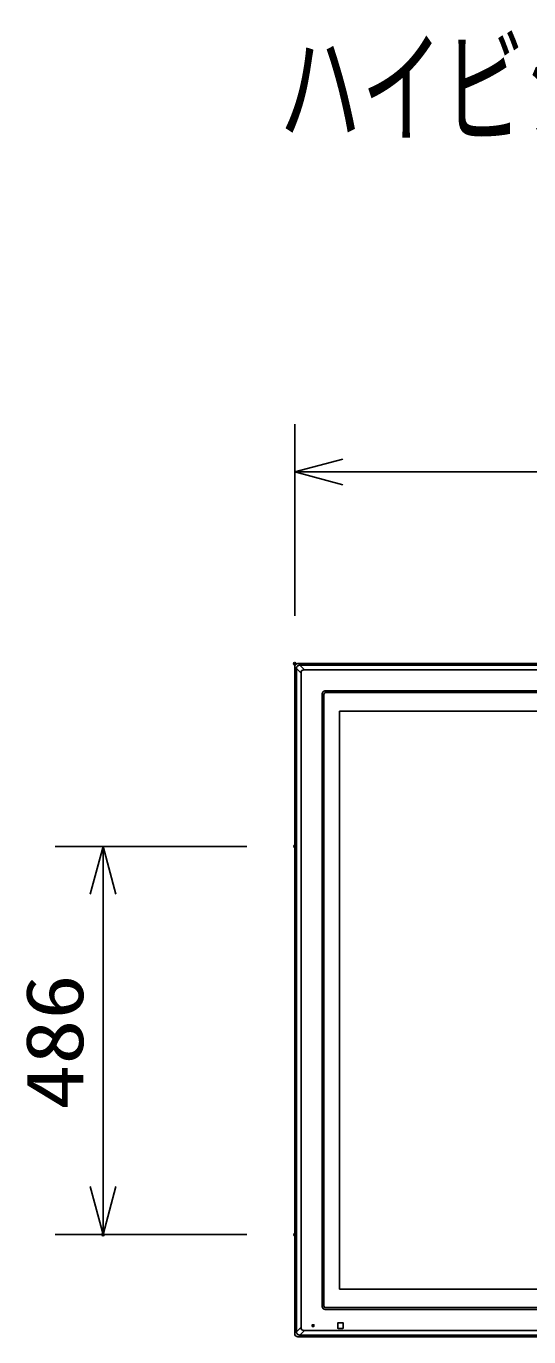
# Model space of a CAD drawing. Units: millimetres, scale not verified. Extents: x -63 to 63, y -57 to 57.
# Drawn here: x -46.1 to -25.1, y 2.7 to 57.4 of the extents above; entities that cross this region are included whole.
import ezdxf
from ezdxf.enums import TextEntityAlignment as Align

# ---------------------------------------------------------------- set-up
doc = ezdxf.new("R2010")
doc.units = ezdxf.units.MM
doc.header["$LTSCALE"] = 0.190236
doc.header["$PDMODE"] = 32
doc.header["$PDSIZE"] = 0.0951
doc.linetypes.add('DASHED1', pattern=[1.8, 1.2, -0.6])
for name, color, linetype in [('0-0_SUNPO', 3, 'Continuous'), ('0-1_GAIKEI', 1, 'DASHED1'), ('0-2_TOUROKU', 7, 'Continuous'), ('0-3_MOJI1', 2, 'Continuous')]:
    doc.layers.add(name, color=color, linetype=linetype)
doc.styles.add('ＭＳ ゴシック', font='')
doc.styles.get('ＭＳ ゴシック').set_extended_font_data('MS Gothic')

# ---------------------------------------------------------------- blocks, each defined once
blk = doc.blocks.new('_OPEN30')
at = {"layer": '0-1_GAIKEI', "color": 7, "linetype": 'Continuous'}
blk.add_line((0, 0), (-1, 0), dxfattribs=at)
blk.add_lwpolyline([(-1, 0.26795), (0, 0), (-1, -0.26795)], dxfattribs=at)

msp = doc.modelspace()

# ---------------------------------------------------------------- linework, layer by layer
at = {"layer": '0-0_SUNPO'}
for p, q in [((-34.8605, 32.8047), (-34.8605, 40.8047)), ((-32.8605, 38.8047), (9.7729, 38.8047)), ((-36.8526, 23.1757), (-44.8526, 23.1757)), ((-42.8526, 21.1757), (-42.8526, 8.9757)), ((-36.8526, 6.9757), (-44.8526, 6.9757))]:
    msp.add_line(p, q, dxfattribs=at)
at = {"layer": '0-1_GAIKEI', "color": 7, "linetype": 'Continuous'}
for p, q in [((-34.8605, 30.6758), (-34.8605, 2.8424)), ((-34.7271, 30.8091), (11.6396, 30.8091)), ((-34.7271, 2.709), (11.6396, 2.709))]:
    msp.add_line(p, q, dxfattribs=at)
at = {"layer": '0-1_GAIKEI', "linetype": 'Continuous'}
for p, q in [((11.5672, 30.7365), (-34.6588, 30.7365)), ((-34.4596, 30.5427), (-34.6534, 30.7365)), ((-34.788, 30.6021), (-34.5941, 30.4082)), ((-34.7879, 30.6034), (-34.7879, 2.9147)), ((-34.5941, 3.092), (-34.5941, 30.4261)), ((-34.4775, 30.5427), (11.39, 30.5427)), ((10.4937, 29.6665), (-33.5813, 29.6665)), ((10.4897, 29.5924), (-33.5772, 29.5924)), ((-33.7179, 29.5299), (-33.7179, 3.9882)), ((-33.6438, 29.5258), (-33.6438, 3.9923)), ((-32.9905, 4.7007), (-32.9905, 28.8174)), ((-32.9905, 28.8174), (9.9029, 28.8174)), ((-32.9905, 4.7007), (9.9029, 4.7007)), ((-33.5813, 3.8516), (10.4937, 3.8516)), ((-33.5772, 3.9257), (10.4897, 3.9257)), ((-32.8504, 3.2924), (-33.0505, 3.2924)), ((-34.5941, 3.11), (-34.7879, 2.9161)), ((-34.6548, 2.7816), (11.5672, 2.7816)), ((-34.6534, 2.7816), (-34.4596, 2.9754)), ((11.39, 2.9754), (-34.4775, 2.9754)), ((-33.0671, 3.2758), (-33.0671, 3.0756)), ((-33.0505, 3.059), (-32.8504, 3.059)), ((-32.8338, 3.0756), (-32.8338, 3.2758))]:
    msp.add_line(p, q, dxfattribs=at)
for points in [[(-34.7724, 30.6661), (-34.7729, 30.665), (-34.7735, 30.6639), (-34.7741, 30.6628), (-34.7746, 30.6617), (-34.7751, 30.6606), (-34.7757, 30.6595), (-34.7762, 30.6584), (-34.7767, 30.6572), (-34.7772, 30.6561), (-34.7777, 30.655), (-34.7781, 30.6538), (-34.7786, 30.6527), (-34.779, 30.6516), (-34.7795, 30.6504), (-34.7799, 30.6493), (-34.7803, 30.6481), (-34.7807, 30.6469), (-34.7811, 30.6458), (-34.7815, 30.6446), (-34.7819, 30.6434), (-34.7822, 30.6423), (-34.7826, 30.6411), (-34.7829, 30.6399), (-34.7833, 30.6387), (-34.7836, 30.6375), (-34.7839, 30.6363), (-34.7842, 30.6351), (-34.7845, 30.6339), (-34.7847, 30.6327), (-34.785, 30.6315), (-34.7853, 30.6303), (-34.7855, 30.6291), (-34.7857, 30.6279), (-34.786, 30.6267), (-34.7862, 30.6255), (-34.7864, 30.6243), (-34.7865, 30.6231), (-34.7867, 30.6218), (-34.7869, 30.6206)], [(-34.7427, 30.7035), (-34.7436, 30.7027), (-34.7446, 30.7019), (-34.7455, 30.701), (-34.7464, 30.7002), (-34.7473, 30.6993), (-34.7481, 30.6985), (-34.749, 30.6976), (-34.7499, 30.6967), (-34.7507, 30.6959), (-34.7516, 30.695), (-34.7524, 30.6941), (-34.7533, 30.6932), (-34.7541, 30.6923), (-34.7549, 30.6913), (-34.7557, 30.6904), (-34.7565, 30.6895), (-34.7573, 30.6885), (-34.7581, 30.6876), (-34.7589, 30.6866), (-34.7596, 30.6857), (-34.7604, 30.6847), (-34.7611, 30.6837), (-34.7619, 30.6827), (-34.7626, 30.6817), (-34.7633, 30.6807), (-34.764, 30.6797), (-34.7647, 30.6787), (-34.7654, 30.6777), (-34.7661, 30.6767), (-34.7668, 30.6756), (-34.7674, 30.6746), (-34.7681, 30.6736), (-34.7687, 30.6725), (-34.7693, 30.6715), (-34.77, 30.6704), (-34.7706, 30.6693), (-34.7712, 30.6683), (-34.7718, 30.6672), (-34.7724, 30.6661)], [(-34.7018, 30.7281), (-34.703, 30.7276), (-34.7041, 30.7272), (-34.7052, 30.7267), (-34.7064, 30.7263), (-34.7075, 30.7258), (-34.7086, 30.7253), (-34.7098, 30.7248), (-34.7109, 30.7243), (-34.712, 30.7237), (-34.7131, 30.7232), (-34.7142, 30.7227), (-34.7153, 30.7221), (-34.7164, 30.7216), (-34.7175, 30.721), (-34.7186, 30.7204), (-34.7197, 30.7198), (-34.7207, 30.7192), (-34.7218, 30.7186), (-34.7229, 30.718), (-34.7239, 30.7173), (-34.725, 30.7167), (-34.726, 30.716), (-34.727, 30.7154), (-34.7281, 30.7147), (-34.7291, 30.714), (-34.7301, 30.7133), (-34.7311, 30.7126), (-34.7321, 30.7119), (-34.7331, 30.7112), (-34.7341, 30.7105), (-34.7351, 30.7097), (-34.7361, 30.709), (-34.7371, 30.7082), (-34.738, 30.7075), (-34.739, 30.7067), (-34.7399, 30.7059), (-34.7409, 30.7051), (-34.7418, 30.7043), (-34.7427, 30.7035)], [(-34.6548, 30.7366), (-34.6561, 30.7366), (-34.6573, 30.7366), (-34.6585, 30.7365), (-34.6598, 30.7365), (-34.661, 30.7365), (-34.6622, 30.7364), (-34.6634, 30.7363), (-34.6647, 30.7362), (-34.6659, 30.7361), (-34.6671, 30.736), (-34.6683, 30.7359), (-34.6696, 30.7358), (-34.6708, 30.7357), (-34.672, 30.7355), (-34.6732, 30.7353), (-34.6745, 30.7352), (-34.6757, 30.735), (-34.6769, 30.7348), (-34.6781, 30.7346), (-34.6793, 30.7344), (-34.6805, 30.7341), (-34.6817, 30.7339), (-34.6829, 30.7336), (-34.6841, 30.7334), (-34.6853, 30.7331), (-34.6865, 30.7328), (-34.6877, 30.7325), (-34.6889, 30.7322), (-34.6901, 30.7319), (-34.6913, 30.7315), (-34.6925, 30.7312), (-34.6936, 30.7309), (-34.6948, 30.7305), (-34.696, 30.7301), (-34.6972, 30.7297), (-34.6983, 30.7293), (-34.6995, 30.7289), (-34.7006, 30.7285), (-34.7018, 30.7281)], [(-34.7869, 30.6206), (-34.787, 30.6194), (-34.7872, 30.6182), (-34.7873, 30.617), (-34.7874, 30.6157), (-34.7875, 30.6145), (-34.7876, 30.6133), (-34.7877, 30.612), (-34.7878, 30.6108), (-34.7878, 30.6096), (-34.7879, 30.6084), (-34.7879, 30.6071), (-34.788, 30.6059), (-34.788, 30.6047), (-34.788, 30.6034)], [(-33.7168, 29.5475), (-33.7169, 29.5462), (-33.7171, 29.545), (-33.7172, 29.5437), (-33.7173, 29.5425), (-33.7174, 29.5412), (-33.7175, 29.54), (-33.7176, 29.5387), (-33.7177, 29.5375), (-33.7178, 29.5362), (-33.7178, 29.5349), (-33.7179, 29.5337), (-33.7179, 29.5324), (-33.7179, 29.5311), (-33.7179, 29.5299), (-33.7179, 29.5299)], [(-33.7017, 29.5941), (-33.7023, 29.5929), (-33.7029, 29.5918), (-33.7034, 29.5907), (-33.704, 29.5896), (-33.7045, 29.5884), (-33.7051, 29.5873), (-33.7056, 29.5861), (-33.7061, 29.585), (-33.7066, 29.5838), (-33.7071, 29.5827), (-33.7076, 29.5815), (-33.7081, 29.5803), (-33.7085, 29.5792), (-33.709, 29.578), (-33.7094, 29.5768), (-33.7099, 29.5756), (-33.7103, 29.5744), (-33.7107, 29.5732), (-33.7111, 29.572), (-33.7115, 29.5708), (-33.7119, 29.5696), (-33.7122, 29.5684), (-33.7126, 29.5672), (-33.7129, 29.566), (-33.7133, 29.5648), (-33.7136, 29.5636), (-33.7139, 29.5624), (-33.7142, 29.5611), (-33.7145, 29.5599), (-33.7148, 29.5587), (-33.715, 29.5574), (-33.7153, 29.5562), (-33.7155, 29.555), (-33.7158, 29.5537), (-33.716, 29.5525), (-33.7162, 29.5512), (-33.7164, 29.55), (-33.7166, 29.5487), (-33.7168, 29.5475)], [(-33.6713, 29.6324), (-33.6723, 29.6316), (-33.6732, 29.6307), (-33.6741, 29.6299), (-33.6751, 29.629), (-33.676, 29.6282), (-33.6769, 29.6273), (-33.6778, 29.6264), (-33.6787, 29.6255), (-33.6795, 29.6246), (-33.6804, 29.6237), (-33.6813, 29.6228), (-33.6821, 29.6218), (-33.683, 29.6209), (-33.6838, 29.6199), (-33.6846, 29.619), (-33.6855, 29.618), (-33.6863, 29.6171), (-33.6871, 29.6161), (-33.6879, 29.6151), (-33.6886, 29.6141), (-33.6894, 29.6131), (-33.6902, 29.6121), (-33.6909, 29.6111), (-33.6917, 29.6101), (-33.6924, 29.6091), (-33.6931, 29.608), (-33.6939, 29.607), (-33.6946, 29.606), (-33.6953, 29.6049), (-33.696, 29.6038), (-33.6966, 29.6028), (-33.6973, 29.6017), (-33.698, 29.6006), (-33.6986, 29.5996), (-33.6992, 29.5985), (-33.6999, 29.5974), (-33.7005, 29.5963), (-33.7011, 29.5952), (-33.7017, 29.5941)], [(-33.6294, 29.6576), (-33.6306, 29.6572), (-33.6317, 29.6567), (-33.6329, 29.6562), (-33.6341, 29.6557), (-33.6352, 29.6552), (-33.6364, 29.6547), (-33.6375, 29.6542), (-33.6387, 29.6537), (-33.6398, 29.6531), (-33.6409, 29.6526), (-33.6421, 29.652), (-33.6432, 29.6515), (-33.6443, 29.6509), (-33.6454, 29.6503), (-33.6465, 29.6497), (-33.6477, 29.6491), (-33.6488, 29.6485), (-33.6498, 29.6478), (-33.6509, 29.6472), (-33.652, 29.6466), (-33.6531, 29.6459), (-33.6542, 29.6452), (-33.6552, 29.6446), (-33.6563, 29.6439), (-33.6573, 29.6432), (-33.6584, 29.6425), (-33.6594, 29.6418), (-33.6605, 29.641), (-33.6615, 29.6403), (-33.6625, 29.6396), (-33.6635, 29.6388), (-33.6645, 29.638), (-33.6655, 29.6373), (-33.6665, 29.6365), (-33.6675, 29.6357), (-33.6685, 29.6349), (-33.6694, 29.6341), (-33.6704, 29.6333), (-33.6713, 29.6324)], [(-33.5813, 29.6665), (-33.5825, 29.6665), (-33.5838, 29.6665), (-33.5851, 29.6665), (-33.5863, 29.6664), (-33.5876, 29.6664), (-33.5888, 29.6663), (-33.5901, 29.6662), (-33.5914, 29.6661), (-33.5926, 29.666), (-33.5939, 29.6659), (-33.5951, 29.6658), (-33.5964, 29.6657), (-33.5976, 29.6655), (-33.5989, 29.6654), (-33.6001, 29.6652), (-33.6014, 29.665), (-33.6026, 29.6648), (-33.6039, 29.6646), (-33.6051, 29.6644), (-33.6063, 29.6641), (-33.6076, 29.6639), (-33.6088, 29.6636), (-33.6101, 29.6634), (-33.6113, 29.6631), (-33.6125, 29.6628), (-33.6137, 29.6625), (-33.615, 29.6622), (-33.6162, 29.6619), (-33.6174, 29.6615), (-33.6186, 29.6612), (-33.6198, 29.6608), (-33.621, 29.6605), (-33.6222, 29.6601), (-33.6234, 29.6597), (-33.6246, 29.6593), (-33.6258, 29.6589), (-33.627, 29.6585), (-33.6282, 29.6581), (-33.6294, 29.6576)], [(-33.7179, 3.9882), (-33.7179, 3.987), (-33.7179, 3.9857), (-33.7179, 3.9845), (-33.7178, 3.9832), (-33.7178, 3.9819), (-33.7177, 3.9807), (-33.7176, 3.9794), (-33.7175, 3.9782), (-33.7174, 3.9769), (-33.7173, 3.9757), (-33.7172, 3.9744), (-33.7171, 3.9731), (-33.7169, 3.9719), (-33.7167, 3.9706), (-33.7166, 3.9694), (-33.7164, 3.9681), (-33.7162, 3.9669), (-33.716, 3.9657), (-33.7158, 3.9644), (-33.7155, 3.9632), (-33.7153, 3.9619), (-33.715, 3.9607), (-33.7148, 3.9595), (-33.7145, 3.9582), (-33.7142, 3.957), (-33.7139, 3.9558), (-33.7136, 3.9546), (-33.7133, 3.9533), (-33.7129, 3.9521), (-33.7126, 3.9509), (-33.7122, 3.9497), (-33.7119, 3.9485), (-33.7115, 3.9473), (-33.7111, 3.9461), (-33.7107, 3.9449), (-33.7103, 3.9437), (-33.7099, 3.9425), (-33.7094, 3.9413), (-33.709, 3.9401)], [(-33.709, 3.9401), (-33.7085, 3.939), (-33.7081, 3.9378), (-33.7076, 3.9366), (-33.7071, 3.9355), (-33.7066, 3.9343), (-33.7061, 3.9331), (-33.7056, 3.932), (-33.7051, 3.9309), (-33.7045, 3.9297), (-33.704, 3.9286), (-33.7034, 3.9274), (-33.7029, 3.9263), (-33.7023, 3.9252), (-33.7017, 3.9241), (-33.7011, 3.923), (-33.7005, 3.9219), (-33.6999, 3.9208), (-33.6992, 3.9197), (-33.6986, 3.9186), (-33.698, 3.9175), (-33.6973, 3.9164), (-33.6966, 3.9154), (-33.6959, 3.9143), (-33.6953, 3.9132), (-33.6946, 3.9122), (-33.6939, 3.9111), (-33.6931, 3.9101), (-33.6924, 3.9091), (-33.6917, 3.908), (-33.6909, 3.907), (-33.6902, 3.906), (-33.6894, 3.905), (-33.6887, 3.904), (-33.6879, 3.903), (-33.6871, 3.902), (-33.6863, 3.9011), (-33.6855, 3.9001), (-33.6846, 3.8991), (-33.6838, 3.8982)], [(-33.6838, 3.8982), (-33.683, 3.8972), (-33.6821, 3.8963), (-33.6813, 3.8954), (-33.6804, 3.8945), (-33.6795, 3.8935), (-33.6787, 3.8926), (-33.6778, 3.8917), (-33.6769, 3.8909), (-33.676, 3.89), (-33.6751, 3.8891), (-33.6741, 3.8882), (-33.6732, 3.8874), (-33.6723, 3.8866), (-33.6713, 3.8857), (-33.6704, 3.8849), (-33.6694, 3.8841), (-33.6685, 3.8833), (-33.6675, 3.8825), (-33.6665, 3.8817), (-33.6655, 3.8809), (-33.6645, 3.8801), (-33.6635, 3.8793), (-33.6625, 3.8786), (-33.6615, 3.8778), (-33.6605, 3.8771), (-33.6594, 3.8764), (-33.6584, 3.8757), (-33.6573, 3.875), (-33.6563, 3.8743), (-33.6552, 3.8736), (-33.6542, 3.8729), (-33.6531, 3.8722), (-33.652, 3.8716), (-33.6509, 3.8709), (-33.6499, 3.8703), (-33.6488, 3.8696), (-33.6477, 3.869), (-33.6466, 3.8684), (-33.6454, 3.8678)], [(-33.6454, 3.8678), (-33.6443, 3.8672), (-33.6432, 3.8667), (-33.6421, 3.8661), (-33.641, 3.8655), (-33.6398, 3.865), (-33.6387, 3.8645), (-33.6375, 3.8639), (-33.6364, 3.8634), (-33.6352, 3.8629), (-33.6341, 3.8624), (-33.6329, 3.8619), (-33.6317, 3.8614), (-33.6306, 3.861), (-33.6294, 3.8605), (-33.6282, 3.8601), (-33.627, 3.8597), (-33.6258, 3.8592), (-33.6246, 3.8588), (-33.6234, 3.8584), (-33.6222, 3.858), (-33.621, 3.8577), (-33.6198, 3.8573), (-33.6186, 3.8569), (-33.6174, 3.8566), (-33.6162, 3.8562), (-33.615, 3.8559), (-33.6137, 3.8556), (-33.6125, 3.8553), (-33.6113, 3.855), (-33.6101, 3.8547), (-33.6088, 3.8545), (-33.6076, 3.8542), (-33.6064, 3.854), (-33.6051, 3.8538), (-33.6039, 3.8535), (-33.6026, 3.8533), (-33.6014, 3.8531), (-33.6001, 3.8529), (-33.5989, 3.8528)], [(-33.5989, 3.8528), (-33.5976, 3.8526), (-33.5964, 3.8525), (-33.5951, 3.8523), (-33.5939, 3.8522), (-33.5926, 3.8521), (-33.5914, 3.852), (-33.5901, 3.8519), (-33.5888, 3.8518), (-33.5876, 3.8517), (-33.5863, 3.8517), (-33.5851, 3.8516), (-33.5838, 3.8516), (-33.5825, 3.8516), (-33.5813, 3.8516), (-33.5813, 3.8516)], [(-34.788, 2.9147), (-34.788, 2.9135), (-34.788, 2.9122), (-34.7879, 2.911), (-34.7879, 2.9098), (-34.7878, 2.9085), (-34.7878, 2.9073), (-34.7877, 2.9061), (-34.7876, 2.9049), (-34.7875, 2.9036), (-34.7874, 2.9024), (-34.7873, 2.9012), (-34.7872, 2.9), (-34.787, 2.8987), (-34.7869, 2.8975), (-34.7867, 2.8963), (-34.7865, 2.8951), (-34.7864, 2.8939), (-34.7862, 2.8926), (-34.786, 2.8914), (-34.7857, 2.8902), (-34.7855, 2.889), (-34.7853, 2.8878), (-34.785, 2.8866), (-34.7847, 2.8854), (-34.7845, 2.8842), (-34.7842, 2.883), (-34.7839, 2.8818), (-34.7836, 2.8806), (-34.7833, 2.8794), (-34.7829, 2.8782), (-34.7826, 2.8771), (-34.7822, 2.8759), (-34.7819, 2.8747), (-34.7815, 2.8735), (-34.7811, 2.8724), (-34.7807, 2.8712), (-34.7803, 2.87), (-34.7799, 2.8689), (-34.7795, 2.8677)], [(-34.7795, 2.8677), (-34.779, 2.8666), (-34.7786, 2.8654), (-34.7781, 2.8643), (-34.7777, 2.8631), (-34.7772, 2.862), (-34.7767, 2.8609), (-34.7762, 2.8598), (-34.7757, 2.8586), (-34.7751, 2.8575), (-34.7746, 2.8564), (-34.7741, 2.8553), (-34.7735, 2.8542), (-34.7729, 2.8531), (-34.7724, 2.852), (-34.7718, 2.851), (-34.7712, 2.8499), (-34.7706, 2.8488), (-34.77, 2.8477), (-34.7693, 2.8467), (-34.7687, 2.8456), (-34.7681, 2.8446), (-34.7674, 2.8435), (-34.7668, 2.8425), (-34.7661, 2.8415), (-34.7654, 2.8404), (-34.7647, 2.8394), (-34.764, 2.8384), (-34.7633, 2.8374), (-34.7626, 2.8364), (-34.7619, 2.8354), (-34.7611, 2.8344), (-34.7604, 2.8334), (-34.7596, 2.8325), (-34.7589, 2.8315), (-34.7581, 2.8305), (-34.7573, 2.8296), (-34.7565, 2.8287), (-34.7557, 2.8277), (-34.7549, 2.8268)], [(-34.7549, 2.8268), (-34.7541, 2.8259), (-34.7533, 2.825), (-34.7524, 2.8241), (-34.7516, 2.8232), (-34.7507, 2.8223), (-34.7499, 2.8214), (-34.749, 2.8205), (-34.7481, 2.8196), (-34.7473, 2.8188), (-34.7464, 2.8179), (-34.7455, 2.8171), (-34.7446, 2.8163), (-34.7436, 2.8154), (-34.7427, 2.8146), (-34.7418, 2.8138), (-34.7409, 2.813), (-34.7399, 2.8122), (-34.739, 2.8114), (-34.738, 2.8107), (-34.7371, 2.8099), (-34.7361, 2.8091), (-34.7351, 2.8084), (-34.7341, 2.8077), (-34.7331, 2.8069), (-34.7321, 2.8062), (-34.7311, 2.8055), (-34.7301, 2.8048), (-34.7291, 2.8041), (-34.7281, 2.8034), (-34.727, 2.8028), (-34.726, 2.8021), (-34.725, 2.8014), (-34.7239, 2.8008), (-34.7229, 2.8002), (-34.7218, 2.7995), (-34.7207, 2.7989), (-34.7197, 2.7983), (-34.7186, 2.7977), (-34.7175, 2.7972)], [(-34.7175, 2.7972), (-34.7164, 2.7966), (-34.7153, 2.796), (-34.7142, 2.7955), (-34.7131, 2.7949), (-34.712, 2.7944), (-34.7109, 2.7939), (-34.7098, 2.7934), (-34.7086, 2.7928), (-34.7075, 2.7924), (-34.7064, 2.7919), (-34.7052, 2.7914), (-34.7041, 2.7909), (-34.703, 2.7905), (-34.7018, 2.7901), (-34.7006, 2.7896), (-34.6995, 2.7892), (-34.6983, 2.7888), (-34.6972, 2.7884), (-34.696, 2.788), (-34.6948, 2.7876), (-34.6936, 2.7873), (-34.6925, 2.7869), (-34.6913, 2.7866), (-34.6901, 2.7863), (-34.6889, 2.7859), (-34.6877, 2.7856), (-34.6865, 2.7853), (-34.6853, 2.785), (-34.6841, 2.7848), (-34.6829, 2.7845), (-34.6817, 2.7842), (-34.6805, 2.784), (-34.6793, 2.7838), (-34.6781, 2.7836), (-34.6769, 2.7833), (-34.6757, 2.7831), (-34.6745, 2.783), (-34.6732, 2.7828), (-34.672, 2.7826)], [(-34.672, 2.7826), (-34.6708, 2.7825), (-34.6696, 2.7823), (-34.6683, 2.7822), (-34.6671, 2.7821), (-34.6659, 2.782), (-34.6647, 2.7819), (-34.6634, 2.7818), (-34.6622, 2.7817), (-34.661, 2.7817), (-34.6598, 2.7816), (-34.6585, 2.7816), (-34.6573, 2.7816), (-34.6561, 2.7815), (-34.6548, 2.7815)]]:
    msp.add_lwpolyline(points, dxfattribs=at)
msp.add_lwpolyline([(-34.1305, 3.139), (-34.0571, 3.139), (-34.0571, 3.2124), (-34.1305, 3.2124)], close=True, dxfattribs=at)
at = {"layer": '0-1_GAIKEI', "color": 7, "linetype": 'Continuous'}
for centre, start, end in [((-34.7271, 30.6758), 90.07847, 179.92153), ((-34.7271, 2.8424), 180.07847, 269.92153)]:
    msp.add_arc(centre, 0.1333, start, end, dxfattribs=at)
at = {"layer": '0-1_GAIKEI', "linetype": 'Continuous'}
for centre, start, end in [((-34.7271, 30.6758), 179.92153, 180), ((-34.7271, 30.6758), 90, 90.07847), ((-34.7271, 2.8424), 180, 180.07847), ((-34.7271, 2.8424), 269.92153, 270)]:
    msp.add_arc(centre, 0.1333, start, end, dxfattribs=at)
for centre, major_axis, ratio, start_param, end_param in [((-34.1914, 30.14), (-0.3724, 0.3724), 0.411395, 5.8928943, 6.6734763), ((-33.5771, 29.5257), (-0.0473, 0.0473), 0.997265, 5.4991567, 7.0672139), ((-33.5771, 3.9925), (-0.0473, -0.0473), 0.997265, 5.4991567, 7.0672139), ((-33.0504, 3.2756), (-0.0119, 0.0119), 0.992433, 5.5015852, 7.0647854), ((-32.8505, 3.2756), (-0.0119, -0.0119), 0.992433, 2.3599926, 3.9231927), ((-34.1914, 3.3781), (-0.3724, -0.3724), 0.411395, 5.8928943, 6.6734763), ((-33.0504, 3.0758), (-0.0119, -0.0119), 0.992433, 5.5015852, 7.0647854), ((-32.8505, 3.0758), (-0.0119, 0.0119), 0.992433, 2.3599926, 3.9231927)]:
    msp.add_ellipse(centre, major_axis=major_axis, ratio=ratio, start_param=start_param, end_param=end_param, dxfattribs=at)
at = {"layer": '0-2_TOUROKU'}
for p in [(-34.8605, 30.8047), (-34.8526, 23.1757), (-42.8526, 6.9757), (-34.8526, 6.9757)]:
    msp.add_point(p, dxfattribs=at)

# ---------------------------------------------------------------- block references
at = {"layer": '0-0_SUNPO', "xscale": 2, "yscale": 2}
for p, rotation in [((-34.8605, 38.8047), 180), ((-42.8526, 23.1757), 90), ((-42.8526, 6.9757), 270)]:
    msp.add_blockref('_OPEN30', p, dxfattribs=dict(at, rotation=rotation))

# ---------------------------------------------------------------- texts
at = {"layer": '0-0_SUNPO', "style": 'ＭＳ ゴシック', "width": 1.15}
msp.add_text('486', height=2.406, rotation=90, dxfattribs=at).set_placement((-42.9622, 12.1886), align=Align.BOTTOM_LEFT)
at = {"layer": '0-3_MOJI1', "style": 'ＭＳ ゴシック', "width": 0.65}
msp.add_text('ハイビジョンプラズマディスプレイ壁掛け金具付（角度可変型）', height=3.848, dxfattribs=at).set_placement((-35.5001, 51.7599), align=Align.BOTTOM_LEFT)

doc.saveas('drawing.dxf')
